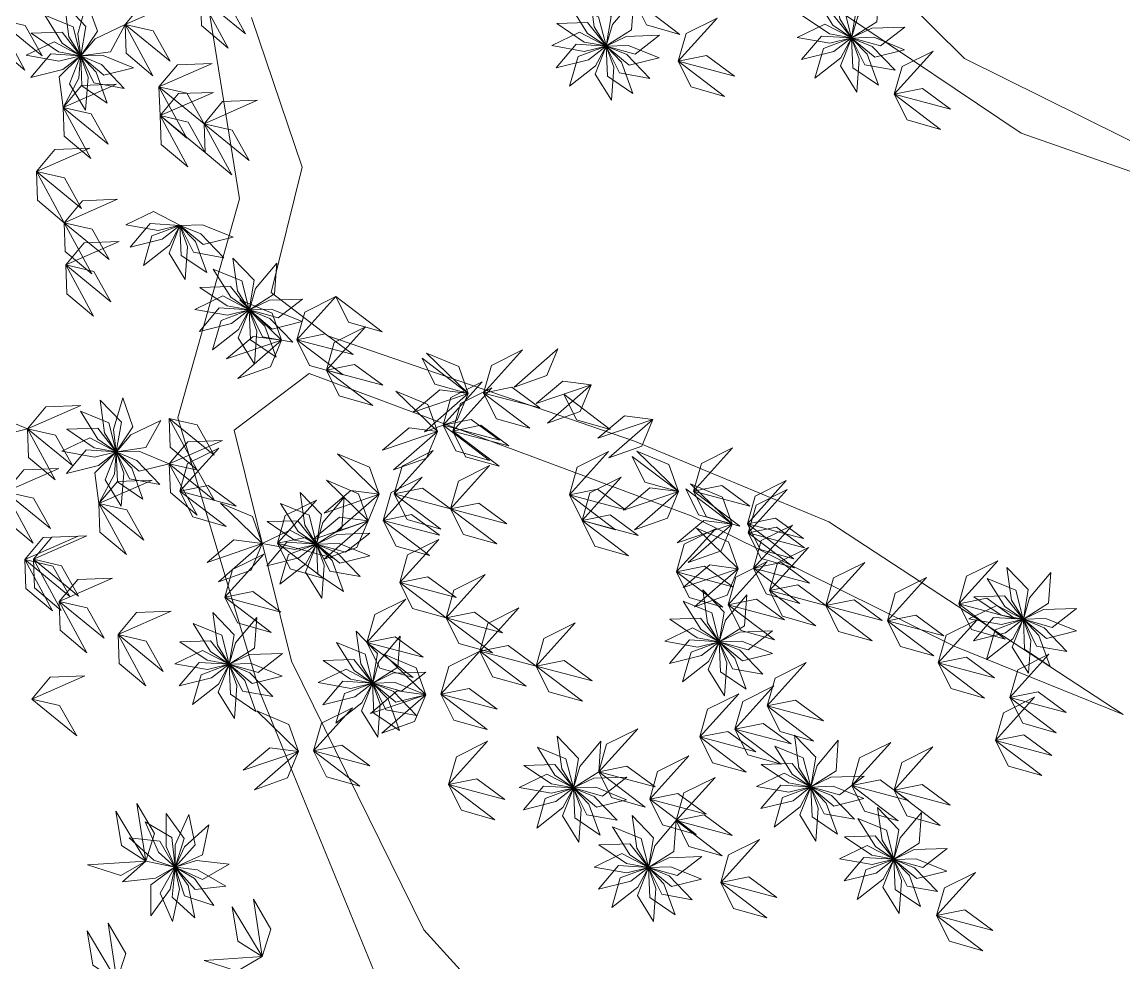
# Model space of a CAD drawing. Header units: inches. Extents: x -173 to 14008, y -3334 to 10368.
# Drawn here: x 6720.6 to 6834.2, y 7886.2 to 7983.3 of the extents above; entities that cross this region are included whole.
import ezdxf

# ---------------------------------------------------------------- set-up
doc = ezdxf.new("R2010")
doc.units = ezdxf.units.IN
doc.header["$MEASUREMENT"] = 0
doc.layers.add('ARREDAMENTO', color=8, linetype='Continuous', lineweight=18)

msp = doc.modelspace()

# ---------------------------------------------------------------- linework, layer by layer
at = {"layer": 'ARREDAMENTO', "linetype": 'Continuous', "lineweight": 0}
for points in [[(6739.04, 7989.53), (6743, 7965.04), (6736.64, 7942.45), (6745.13, 7914.11), (6757.5, 7883.85), (6791.13, 7857.55), (6761.99, 7889.67), (6748.34, 7917.35), (6742.45, 7941.18), (6750.16, 7947.01), (6789.55, 7932.34), (6816.68, 7918.9), (6834.12, 7911.87), (6803.74, 7931.74), (6783.72, 7940.05), (6752.08, 7950.89), (6746.26, 7955.38), (6749.44, 7968.29), (6744.22, 7983.74)], [(6805.47, 7983.98), (6823.57, 7971.8), (6845.53, 7964.14), (6862.28, 7965.5), (6842.29, 7967.35), (6817.74, 7979.51), (6808.03, 7989.15)]]:
    msp.add_lwpolyline(points, dxfattribs=at)
at = {"layer": 'ARREDAMENTO', "lineweight": 0}
for points in [[(6804.4, 7986.96), (6804.88, 7983.59), (6806.09, 7981.63), (6806.61, 7984.67), (6804.4, 7986.96)], [(6731.18, 7983), (6733.09, 7985.27), (6736.68, 7985.41), (6731.18, 7983)], [(6738.97, 7985.85), (6741.86, 7985.19), (6743.62, 7982.06), (6738.97, 7985.85)], [(6738.97, 7985.85), (6739.08, 7982.89), (6741.83, 7980.58), (6738.97, 7985.85)], [(6779.1, 7986.12), (6779.57, 7982.75), (6780.79, 7980.79), (6781.3, 7983.83), (6779.1, 7986.12)], [(6783.63, 7985.61), (6781.44, 7983), (6780.79, 7980.79), (6783.4, 7982.44), (6783.63, 7985.61)], [(6783.63, 7985.61), (6784.95, 7982.96), (6788.4, 7981.98), (6783.63, 7985.61)], [(6802.38, 7985.81), (6804.18, 7982.92), (6806.09, 7981.63), (6805.32, 7984.62), (6802.38, 7985.81)], [(6808.94, 7986.45), (6806.74, 7983.84), (6806.1, 7981.62), (6808.71, 7983.28), (6808.94, 7986.45)], [(6724.94, 7985.12), (6725.4, 7981.74), (6726.61, 7979.77), (6727.14, 7982.81), (6724.94, 7985.12)], [(6727.26, 7985.33), (6726.31, 7982.06), (6726.61, 7979.77), (6728.33, 7982.33), (6727.26, 7985.33)], [(6777.07, 7984.98), (6778.88, 7982.09), (6780.79, 7980.79), (6780.02, 7983.78), (6777.07, 7984.98)], [(6718, 7983.56), (6720.89, 7982.9), (6722.65, 7979.77), (6718, 7983.56)], [(6718, 7983.56), (6718.11, 7980.6), (6720.86, 7978.29), (6718, 7983.56)], [(6722.91, 7983.98), (6724.7, 7981.08), (6726.6, 7979.77), (6725.85, 7982.77), (6722.91, 7983.98)], [(6775.69, 7983.1), (6778.51, 7981.2), (6780.78, 7980.79), (6778.87, 7983.2), (6775.69, 7983.1)], [(6788.23, 7979.22), (6789.04, 7982.07), (6792.25, 7983.67), (6788.23, 7979.22)], [(6800.99, 7983.94), (6803.82, 7982.03), (6806.09, 7981.63), (6804.17, 7984.04), (6800.99, 7983.94)], [(6721.52, 7982.11), (6724.33, 7980.19), (6726.6, 7979.77), (6724.7, 7982.2), (6721.52, 7982.11)], [(6731.18, 7983), (6728.11, 7981.52), (6726.62, 7979.77), (6729.67, 7980.2), (6731.18, 7983)], [(6731.18, 7983), (6734.07, 7982.34), (6735.83, 7979.21), (6731.18, 7983)], [(6731.18, 7983), (6731.3, 7980.04), (6734.04, 7977.73), (6731.18, 7983)], [(6775.18, 7980.83), (6778.54, 7980.23), (6780.78, 7980.78), (6778.05, 7982.21), (6775.18, 7980.83)], [(6800.49, 7981.66), (6803.85, 7981.07), (6806.09, 7981.62), (6803.35, 7983.05), (6800.49, 7981.66)], [(6811.59, 7982.74), (6808.18, 7982.62), (6806.1, 7981.62), (6809.07, 7980.79), (6811.59, 7982.74)], [(6721, 7979.84), (6724.36, 7979.23), (6726.6, 7979.77), (6723.87, 7981.21), (6721, 7979.84)], [(6775.65, 7978.54), (6778.96, 7979.37), (6780.78, 7980.78), (6777.7, 7980.97), (6775.65, 7978.54)], [(6786.28, 7981.9), (6782.87, 7981.78), (6780.8, 7980.78), (6783.77, 7979.95), (6786.28, 7981.9)], [(6800.95, 7979.38), (6804.26, 7980.21), (6806.08, 7981.62), (6803.01, 7981.81), (6800.95, 7979.38)], [(6802.31, 7977.48), (6804.99, 7979.58), (6806.08, 7981.62), (6803.19, 7980.54), (6802.31, 7977.48)], [(6806.63, 7976.04), (6806.87, 7979.44), (6806.09, 7981.61), (6804.95, 7978.74), (6806.63, 7976.04)], [(6808.86, 7976.74), (6807.69, 7979.95), (6806.09, 7981.61), (6806.22, 7978.53), (6808.86, 7976.74)], [(6811.57, 7980.41), (6808.41, 7981.69), (6806.1, 7981.61), (6808.48, 7979.65), (6811.57, 7980.41)], [(6810.6, 7978.29), (6808.23, 7980.74), (6806.1, 7981.61), (6807.47, 7978.85), (6810.6, 7978.29)], [(6721.46, 7977.55), (6724.77, 7978.36), (6726.6, 7979.77), (6723.52, 7979.97), (6721.46, 7977.55)], [(6724.81, 7974.46), (6726.42, 7977.46), (6726.6, 7979.76), (6724.39, 7977.61), (6724.81, 7974.46)], [(6727.12, 7974.18), (6727.37, 7977.58), (6726.6, 7979.76), (6725.45, 7976.89), (6727.12, 7974.18)], [(6732.07, 7978.53), (6728.92, 7979.82), (6726.61, 7979.76), (6728.98, 7977.78), (6732.07, 7978.53)], [(6729.35, 7974.88), (6728.2, 7978.08), (6726.61, 7979.76), (6726.72, 7976.67), (6729.35, 7974.88)], [(6731.1, 7976.41), (6728.74, 7978.88), (6726.61, 7979.76), (6727.97, 7976.99), (6731.1, 7976.41)], [(6777, 7976.65), (6779.69, 7978.74), (6780.78, 7980.78), (6777.89, 7979.7), (6777, 7976.65)], [(6781.33, 7975.2), (6781.57, 7978.6), (6780.78, 7980.77), (6779.65, 7977.9), (6781.33, 7975.2)], [(6786.26, 7979.57), (6783.1, 7980.85), (6780.79, 7980.77), (6783.17, 7978.81), (6786.26, 7979.57)], [(6783.55, 7975.9), (6782.38, 7979.11), (6780.79, 7980.77), (6780.92, 7977.69), (6783.55, 7975.9)], [(6785.29, 7977.45), (6782.93, 7979.9), (6780.79, 7980.77), (6782.16, 7978.01), (6785.29, 7977.45)], [(6788.23, 7979.22), (6791.14, 7979.8), (6794.03, 7977.68), (6788.23, 7979.22)], [(6810.5, 7975.82), (6811.31, 7978.67), (6814.52, 7980.27), (6810.5, 7975.82)], [(6734.68, 7976.57), (6736.59, 7978.84), (6740.18, 7978.98), (6734.68, 7976.57)], [(6788.23, 7979.22), (6789.55, 7976.57), (6793.01, 7975.59), (6788.23, 7979.22)], [(6724.81, 7974.46), (6726.71, 7976.73), (6730.3, 7976.86), (6724.81, 7974.46)], [(6734.68, 7976.57), (6737.57, 7975.91), (6739.33, 7972.78), (6734.68, 7976.57)], [(6734.68, 7976.57), (6734.8, 7973.61), (6737.54, 7971.3), (6734.68, 7976.57)], [(6810.5, 7975.82), (6813.41, 7976.41), (6816.3, 7974.28), (6810.5, 7975.82)], [(6734.8, 7973.61), (6736.7, 7975.88), (6740.29, 7976.01), (6734.8, 7973.61)], [(6739.33, 7972.78), (6741.24, 7975.05), (6744.83, 7975.19), (6739.33, 7972.78)], [(6810.5, 7975.82), (6811.82, 7973.17), (6815.28, 7972.19), (6810.5, 7975.82)], [(6724.81, 7974.46), (6727.7, 7973.8), (6729.46, 7970.67), (6724.81, 7974.46)], [(6724.81, 7974.46), (6724.92, 7971.5), (6727.67, 7969.19), (6724.81, 7974.46)], [(6734.8, 7973.61), (6737.69, 7972.95), (6739.45, 7969.82), (6734.8, 7973.61)], [(6734.8, 7973.61), (6734.91, 7970.65), (6737.66, 7968.34), (6734.8, 7973.61)], [(6739.33, 7972.78), (6742.22, 7972.12), (6743.98, 7968.99), (6739.33, 7972.78)], [(6739.33, 7972.78), (6739.45, 7969.82), (6742.19, 7967.51), (6739.33, 7972.78)], [(6722.05, 7967.84), (6723.95, 7970.11), (6727.54, 7970.25), (6722.05, 7967.84)], [(6722.05, 7967.84), (6724.93, 7967.18), (6726.7, 7964.05), (6722.05, 7967.84)], [(6722.05, 7967.84), (6722.16, 7964.88), (6724.91, 7962.57), (6722.05, 7967.84)], [(6724.91, 7962.57), (6726.81, 7964.84), (6730.4, 7964.98), (6724.91, 7962.57)], [(6731.25, 7962.34), (6734.61, 7961.75), (6736.85, 7962.3), (6734.11, 7963.73), (6731.25, 7962.34)], [(6724.91, 7962.57), (6727.8, 7961.91), (6729.56, 7958.78), (6724.91, 7962.57)], [(6724.91, 7962.57), (6725.02, 7959.61), (6727.77, 7957.3), (6724.91, 7962.57)], [(6731.72, 7960.06), (6735.02, 7960.88), (6736.85, 7962.29), (6733.77, 7962.49), (6731.72, 7960.06)], [(6733.07, 7958.16), (6735.76, 7960.26), (6736.85, 7962.29), (6733.95, 7961.22), (6733.07, 7958.16)], [(6737.39, 7956.72), (6737.63, 7960.12), (6736.85, 7962.29), (6735.72, 7959.42), (6737.39, 7956.72)], [(6739.62, 7957.42), (6738.45, 7960.62), (6736.85, 7962.29), (6736.98, 7959.2), (6739.62, 7957.42)], [(6742.33, 7961.08), (6739.17, 7962.36), (6736.86, 7962.29), (6739.24, 7960.32), (6742.33, 7961.08)], [(6741.36, 7958.96), (6738.99, 7961.41), (6736.86, 7962.29), (6738.23, 7959.52), (6741.36, 7958.96)], [(6725.07, 7958.21), (6726.98, 7960.48), (6730.57, 7960.62), (6725.07, 7958.21)], [(6725.07, 7958.21), (6727.96, 7957.55), (6729.72, 7954.42), (6725.07, 7958.21)], [(6725.07, 7958.21), (6725.19, 7955.25), (6727.93, 7952.94), (6725.07, 7958.21)], [(6742.3, 7958.93), (6742.78, 7955.55), (6743.99, 7953.59), (6744.51, 7956.63), (6742.3, 7958.93)], [(6746.83, 7958.41), (6744.64, 7955.8), (6744, 7953.59), (6746.6, 7955.24), (6746.83, 7958.41)], [(6740.28, 7957.78), (6742.08, 7954.89), (6743.99, 7953.59), (6743.22, 7956.58), (6740.28, 7957.78)], [(6738.89, 7955.9), (6741.72, 7954), (6743.99, 7953.59), (6742.07, 7956.01), (6738.89, 7955.9)], [(6738.39, 7953.63), (6741.74, 7953.04), (6743.98, 7953.59), (6741.25, 7955.02), (6738.39, 7953.63)], [(6748.9, 7950.51), (6749.71, 7953.36), (6752.92, 7954.96), (6748.9, 7950.51)], [(6752.92, 7954.96), (6754.24, 7952.31), (6757.69, 7951.33), (6752.92, 7954.96)], [(6738.85, 7951.34), (6742.16, 7952.17), (6743.98, 7953.58), (6740.9, 7953.78), (6738.85, 7951.34)], [(6747.33, 7950.46), (6746.34, 7953.25), (6743.03, 7954.63), (6747.33, 7950.46)], [(6749.48, 7954.7), (6746.08, 7954.58), (6744, 7953.58), (6746.97, 7952.75), (6749.48, 7954.7)], [(6749.46, 7952.37), (6746.3, 7953.65), (6744, 7953.58), (6746.37, 7951.61), (6749.46, 7952.37)], [(6740.21, 7949.45), (6742.89, 7951.55), (6743.98, 7953.58), (6741.09, 7952.5), (6740.21, 7949.45)], [(6744.53, 7948), (6744.77, 7951.4), (6743.99, 7953.57), (6742.85, 7950.71), (6744.53, 7948)], [(6746.75, 7948.71), (6745.59, 7951.91), (6743.99, 7953.57), (6744.12, 7950.49), (6746.75, 7948.71)], [(6748.5, 7950.25), (6746.13, 7952.7), (6744, 7953.57), (6745.37, 7950.81), (6748.5, 7950.25)], [(6751.95, 7947.37), (6752.76, 7950.22), (6755.97, 7951.82), (6751.95, 7947.37)], [(6747.33, 7950.46), (6744.4, 7950.85), (6741.65, 7948.53), (6747.33, 7950.46)], [(6747.33, 7950.46), (6746.19, 7947.72), (6742.81, 7946.52), (6747.33, 7950.46)], [(6748.9, 7950.51), (6751.81, 7951.1), (6754.7, 7948.97), (6748.9, 7950.51)], [(6748.9, 7950.51), (6750.22, 7947.86), (6753.68, 7946.88), (6748.9, 7950.51)], [(6766.58, 7944.96), (6765.59, 7947.75), (6762.28, 7949.13), (6766.58, 7944.96)], [(6768.15, 7945.01), (6768.96, 7947.86), (6772.17, 7949.46), (6768.15, 7945.01)], [(6775.81, 7949.55), (6774.67, 7946.82), (6771.29, 7945.61), (6775.81, 7949.55)], [(6751.95, 7947.37), (6754.86, 7947.95), (6757.75, 7945.83), (6751.95, 7947.37)], [(6761.81, 7948.59), (6763.13, 7945.94), (6766.58, 7944.96), (6761.81, 7948.59)], [(6751.95, 7947.37), (6753.27, 7944.72), (6756.72, 7943.74), (6751.95, 7947.37)], [(6763.98, 7941.7), (6764.79, 7944.55), (6768, 7946.15), (6763.98, 7941.7)], [(6779.26, 7945.85), (6776.33, 7946.24), (6773.58, 7943.93), (6779.26, 7945.85)], [(6779.26, 7945.85), (6778.12, 7943.12), (6774.74, 7941.91), (6779.26, 7945.85)], [(6730.94, 7944.51), (6729.98, 7941.24), (6730.28, 7938.95), (6732, 7941.51), (6730.94, 7944.51)], [(6763.41, 7941.04), (6762.41, 7943.83), (6759.1, 7945.21), (6763.41, 7941.04)], [(6766.58, 7944.96), (6763.64, 7945.35), (6760.9, 7943.03), (6766.58, 7944.96)], [(6766.58, 7944.96), (6765.44, 7942.22), (6762.06, 7941.02), (6766.58, 7944.96)], [(6764.97, 7941.09), (6765.78, 7943.94), (6768.99, 7945.54), (6764.97, 7941.09)], [(6768.15, 7945.01), (6771.06, 7945.6), (6773.95, 7943.47), (6768.15, 7945.01)], [(6768.15, 7945.01), (6769.47, 7942.36), (6772.92, 7941.38), (6768.15, 7945.01)], [(6776.42, 7944.89), (6777.75, 7942.24), (6781.2, 7941.26), (6776.42, 7944.89)], [(6721.12, 7941.32), (6723.03, 7943.59), (6726.61, 7943.73), (6721.12, 7941.32)], [(6728.62, 7944.29), (6729.07, 7940.92), (6730.28, 7938.95), (6730.81, 7941.99), (6728.62, 7944.29)], [(6721.12, 7941.32), (6717.97, 7942.61), (6715.66, 7942.55), (6718.03, 7940.57), (6721.12, 7941.32)], [(6726.58, 7943.15), (6728.38, 7940.26), (6730.28, 7938.95), (6729.52, 7941.94), (6726.58, 7943.15)], [(6735.72, 7942.38), (6738.61, 7941.72), (6740.37, 7938.59), (6735.72, 7942.38)], [(6735.72, 7942.38), (6735.83, 7939.42), (6738.58, 7937.11), (6735.72, 7942.38)], [(6763.98, 7941.7), (6766.89, 7942.29), (6769.78, 7940.16), (6763.98, 7941.7)], [(6785.61, 7942.28), (6782.67, 7942.67), (6779.93, 7940.35), (6785.61, 7942.28)], [(6785.61, 7942.28), (6784.46, 7939.54), (6781.08, 7938.33), (6785.61, 7942.28)], [(6721.12, 7941.32), (6724.01, 7940.66), (6725.77, 7937.53), (6721.12, 7941.32)], [(6721.12, 7941.32), (6721.23, 7938.36), (6723.98, 7936.05), (6721.12, 7941.32)], [(6725.19, 7941.29), (6728.01, 7939.37), (6730.27, 7938.95), (6728.37, 7941.37), (6725.19, 7941.29)], [(6734.86, 7942.18), (6731.79, 7940.7), (6730.29, 7938.94), (6733.34, 7939.38), (6734.86, 7942.18)], [(6763.41, 7941.04), (6760.47, 7941.43), (6757.73, 7939.11), (6763.41, 7941.04)], [(6763.98, 7941.7), (6765.3, 7939.05), (6768.76, 7938.07), (6763.98, 7941.7)], [(6764.97, 7941.09), (6767.88, 7941.68), (6770.77, 7939.55), (6764.97, 7941.09)], [(6764.97, 7941.09), (6766.29, 7938.44), (6769.75, 7937.46), (6764.97, 7941.09)], [(6724.67, 7939.01), (6728.03, 7938.41), (6730.27, 7938.95), (6727.54, 7940.39), (6724.67, 7939.01)], [(6735.75, 7937.71), (6737.65, 7939.98), (6741.24, 7940.11), (6735.75, 7937.71)], [(6763.41, 7941.04), (6762.26, 7938.3), (6758.88, 7937.1), (6763.41, 7941.04)], [(6725.13, 7936.73), (6728.44, 7937.54), (6730.27, 7938.94), (6727.19, 7939.15), (6725.13, 7936.73)], [(6728.48, 7933.63), (6730.09, 7936.64), (6730.27, 7938.94), (6728.06, 7936.79), (6728.48, 7933.63)], [(6730.79, 7933.36), (6731.05, 7936.76), (6730.28, 7938.93), (6729.13, 7936.07), (6730.79, 7933.36)], [(6733.02, 7934.05), (6731.87, 7937.26), (6730.28, 7938.93), (6730.39, 7935.85), (6733.02, 7934.05)], [(6734.77, 7935.59), (6732.41, 7938.05), (6730.28, 7938.93), (6731.64, 7936.16), (6734.77, 7935.59)], [(6735.75, 7937.71), (6732.59, 7939), (6730.29, 7938.94), (6732.65, 7936.96), (6735.75, 7937.71)], [(6736.84, 7934.88), (6737.64, 7937.73), (6740.86, 7939.33), (6736.84, 7934.88)], [(6758.95, 7934.62), (6759.76, 7937.47), (6762.97, 7939.07), (6758.95, 7934.62)], [(6777, 7934.53), (6777.8, 7937.38), (6781.02, 7938.98), (6777, 7934.53)], [(6788.25, 7934.85), (6787.25, 7937.64), (6783.94, 7939.02), (6788.25, 7934.85)], [(6789.81, 7934.9), (6790.62, 7937.76), (6793.83, 7939.36), (6789.81, 7934.9)], [(6789.81, 7934.9), (6790.62, 7937.76), (6793.83, 7939.36), (6789.81, 7934.9)], [(6735.75, 7937.71), (6738.64, 7937.05), (6740.4, 7933.92), (6735.75, 7937.71)], [(6735.75, 7937.71), (6735.86, 7934.74), (6738.61, 7932.43), (6735.75, 7937.71)], [(6757.39, 7934.57), (6756.39, 7937.36), (6753.08, 7938.74), (6757.39, 7934.57)], [(6783.47, 7938.48), (6784.79, 7935.83), (6788.25, 7934.85), (6783.47, 7938.48)], [(6718.84, 7934.82), (6720.75, 7937.09), (6724.34, 7937.22), (6718.84, 7934.82)], [(6764.75, 7933.08), (6765.56, 7935.93), (6768.77, 7937.53), (6764.75, 7933.08)], [(6728.48, 7933.63), (6730.39, 7935.9), (6733.97, 7936.04), (6728.48, 7933.63)], [(6736.84, 7934.88), (6739.74, 7935.47), (6742.63, 7933.34), (6736.84, 7934.88)], [(6756.24, 7931.83), (6755.25, 7934.62), (6751.94, 7936.01), (6756.24, 7931.83)], [(6757.81, 7931.88), (6758.62, 7934.74), (6761.83, 7936.34), (6757.81, 7931.88)], [(6778.32, 7931.87), (6779.12, 7934.72), (6782.34, 7936.32), (6778.32, 7931.87)], [(6793.79, 7931.49), (6792.79, 7934.28), (6789.48, 7935.66), (6793.79, 7931.49)], [(6789.81, 7934.9), (6792.72, 7935.49), (6795.61, 7933.36), (6789.81, 7934.9)], [(6789.81, 7934.9), (6792.72, 7935.49), (6795.61, 7933.36), (6789.81, 7934.9)], [(6795.35, 7931.54), (6796.16, 7934.39), (6799.37, 7935.99), (6795.35, 7931.54)], [(6718.84, 7934.82), (6721.73, 7934.16), (6723.49, 7931.03), (6718.84, 7934.82)], [(6718.84, 7934.82), (6718.96, 7931.85), (6721.7, 7929.54), (6718.84, 7934.82)], [(6736.84, 7934.88), (6738.16, 7932.23), (6741.61, 7931.25), (6736.84, 7934.88)], [(6749.25, 7934.77), (6749.72, 7931.4), (6750.94, 7929.44), (6751.45, 7932.48), (6749.25, 7934.77)], [(6757.39, 7934.57), (6754.45, 7934.96), (6751.71, 7932.64), (6757.39, 7934.57)], [(6757.39, 7934.57), (6756.24, 7931.83), (6752.86, 7930.63), (6757.39, 7934.57)], [(6758.95, 7934.62), (6761.86, 7935.21), (6764.75, 7933.08), (6758.95, 7934.62)], [(6758.95, 7934.62), (6760.27, 7931.97), (6763.73, 7930.99), (6758.95, 7934.62)], [(6777, 7934.53), (6779.9, 7935.11), (6782.79, 7932.98), (6777, 7934.53)], [(6777, 7934.53), (6778.32, 7931.87), (6781.77, 7930.89), (6777, 7934.53)], [(6788.25, 7934.85), (6785.31, 7935.24), (6782.57, 7932.92), (6788.25, 7934.85)], [(6788.25, 7934.85), (6787.11, 7932.11), (6783.73, 7930.91), (6788.25, 7934.85)], [(6789.01, 7935.12), (6790.33, 7932.46), (6793.79, 7931.49), (6789.01, 7935.12)], [(6789.81, 7934.9), (6791.13, 7932.25), (6794.59, 7931.27), (6789.81, 7934.9)], [(6789.81, 7934.9), (6791.13, 7932.25), (6794.59, 7931.27), (6789.81, 7934.9)], [(6795.44, 7930.6), (6796.25, 7933.46), (6799.46, 7935.05), (6795.44, 7930.6)], [(6728.48, 7933.63), (6731.37, 7932.97), (6733.13, 7929.85), (6728.48, 7933.63)], [(6728.48, 7933.63), (6728.59, 7930.67), (6731.34, 7928.36), (6728.48, 7933.63)], [(6745.33, 7929.48), (6744.33, 7932.27), (6741.02, 7933.65), (6745.33, 7929.48)], [(6746.9, 7929.53), (6747.7, 7932.38), (6750.92, 7933.98), (6746.9, 7929.53)], [(6747.22, 7933.63), (6749.02, 7930.74), (6750.93, 7929.44), (6750.17, 7932.43), (6747.22, 7933.63)], [(6753.78, 7934.26), (6751.59, 7931.65), (6750.94, 7929.43), (6753.55, 7931.09), (6753.78, 7934.26)], [(6764.75, 7933.08), (6767.65, 7933.66), (6770.54, 7931.54), (6764.75, 7933.08)], [(6756.24, 7931.83), (6753.31, 7932.22), (6750.56, 7929.91), (6756.24, 7931.83)], [(6757.81, 7931.88), (6760.72, 7932.47), (6763.61, 7930.34), (6757.81, 7931.88)], [(6764.75, 7933.08), (6766.07, 7930.42), (6769.52, 7929.45), (6764.75, 7933.08)], [(6778.32, 7931.87), (6781.22, 7932.46), (6784.11, 7930.33), (6778.32, 7931.87)], [(6795.35, 7931.54), (6798.26, 7932.12), (6801.15, 7930), (6795.35, 7931.54)], [(6745.33, 7929.48), (6748.69, 7928.88), (6750.93, 7929.43), (6748.19, 7930.86), (6745.33, 7929.48)], [(6745.83, 7931.75), (6748.66, 7929.85), (6750.93, 7929.44), (6749.01, 7931.85), (6745.83, 7931.75)], [(6756.24, 7931.83), (6755.1, 7929.1), (6751.72, 7927.89), (6756.24, 7931.83)], [(6757.81, 7931.88), (6759.13, 7929.23), (6762.59, 7928.25), (6757.81, 7931.88)], [(6778.32, 7931.87), (6779.64, 7929.22), (6783.09, 7928.24), (6778.32, 7931.87)], [(6788.04, 7926.57), (6788.85, 7929.42), (6792.06, 7931.02), (6788.04, 7926.57)], [(6793.79, 7931.49), (6790.85, 7931.88), (6788.11, 7929.56), (6793.79, 7931.49)], [(6793.79, 7931.49), (6792.64, 7928.75), (6789.26, 7927.55), (6793.79, 7931.49)], [(6794.41, 7926.89), (6793.41, 7929.68), (6790.1, 7931.07), (6794.41, 7926.89)], [(6795.35, 7931.54), (6796.67, 7928.89), (6800.13, 7927.91), (6795.35, 7931.54)], [(6795.44, 7930.6), (6798.35, 7931.19), (6801.24, 7929.06), (6795.44, 7930.6)], [(6795.98, 7926.94), (6796.78, 7929.8), (6800, 7931.4), (6795.98, 7926.94)], [(6720.85, 7927.83), (6722.75, 7930.1), (6726.34, 7930.24), (6720.85, 7927.83)], [(6721.75, 7927.87), (6723.65, 7930.14), (6727.24, 7930.28), (6721.75, 7927.87)], [(6745.33, 7929.48), (6742.39, 7929.87), (6739.65, 7927.55), (6745.33, 7929.48)], [(6746.9, 7929.53), (6749.8, 7930.11), (6752.69, 7927.99), (6746.9, 7929.53)], [(6756.43, 7930.55), (6753.02, 7930.43), (6750.94, 7929.43), (6753.91, 7928.6), (6756.43, 7930.55)], [(6759.52, 7925.47), (6760.32, 7928.32), (6763.54, 7929.92), (6759.52, 7925.47)], [(6795.44, 7930.6), (6796.76, 7927.95), (6800.22, 7926.97), (6795.44, 7930.6)], [(6745.33, 7929.48), (6744.19, 7926.74), (6740.81, 7925.53), (6745.33, 7929.48)], [(6745.8, 7927.19), (6749.1, 7928.02), (6750.93, 7929.43), (6747.85, 7929.62), (6745.8, 7927.19)], [(6746.9, 7929.53), (6748.22, 7926.87), (6751.67, 7925.9), (6746.9, 7929.53)], [(6747.15, 7925.3), (6749.84, 7927.39), (6750.93, 7929.43), (6748.04, 7928.35), (6747.15, 7925.3)], [(6751.48, 7923.85), (6751.71, 7927.25), (6750.93, 7929.42), (6749.8, 7926.55), (6751.48, 7923.85)], [(6756.41, 7928.22), (6753.25, 7929.5), (6750.94, 7929.42), (6753.32, 7927.46), (6756.41, 7928.22)], [(6753.7, 7924.55), (6752.53, 7927.76), (6750.94, 7929.42), (6751.06, 7926.34), (6753.7, 7924.55)], [(6755.44, 7926.1), (6753.07, 7928.55), (6750.94, 7929.42), (6752.31, 7926.66), (6755.44, 7926.1)], [(6797.65, 7924.64), (6798.45, 7927.49), (6801.67, 7929.09), (6797.65, 7924.64)], [(6720.85, 7927.83), (6723.74, 7927.17), (6725.5, 7924.04), (6720.85, 7927.83)], [(6720.85, 7927.83), (6720.96, 7924.87), (6723.71, 7922.56), (6720.85, 7927.83)], [(6721.75, 7927.87), (6724.64, 7927.21), (6726.4, 7924.08), (6721.75, 7927.87)], [(6721.75, 7927.87), (6721.86, 7924.91), (6724.61, 7922.6), (6721.75, 7927.87)], [(6741.47, 7923.95), (6742.27, 7926.8), (6745.49, 7928.4), (6741.47, 7923.95)], [(6793.38, 7923.18), (6794.18, 7926.03), (6797.39, 7927.63), (6793.38, 7923.18)], [(6795.98, 7926.94), (6798.88, 7927.53), (6801.77, 7925.4), (6795.98, 7926.94)], [(6803.44, 7923.1), (6804.25, 7925.95), (6807.46, 7927.55), (6803.44, 7923.1)], [(6817.15, 7923.27), (6817.96, 7926.12), (6821.17, 7927.72), (6817.15, 7923.27)], [(6788.04, 7926.57), (6790.95, 7927.16), (6793.84, 7925.03), (6788.04, 7926.57)], [(6788.04, 7926.57), (6789.36, 7923.92), (6792.82, 7922.94), (6788.04, 7926.57)], [(6794.41, 7926.89), (6791.47, 7927.28), (6788.73, 7924.97), (6794.41, 7926.89)], [(6794.41, 7926.89), (6793.27, 7924.16), (6789.89, 7922.95), (6794.41, 7926.89)], [(6795.98, 7926.94), (6797.3, 7924.29), (6800.75, 7923.31), (6795.98, 7926.94)], [(6822.12, 7927.03), (6822.59, 7923.65), (6823.81, 7921.69), (6824.32, 7924.74), (6822.12, 7927.03)], [(6826.65, 7926.52), (6824.46, 7923.91), (6823.81, 7921.69), (6826.42, 7923.34), (6826.65, 7926.52)], [(6724.39, 7923.52), (6726.3, 7925.78), (6729.89, 7925.92), (6724.39, 7923.52)], [(6759.52, 7925.47), (6762.42, 7926.05), (6765.31, 7923.93), (6759.52, 7925.47)], [(6759.52, 7925.47), (6760.84, 7922.81), (6764.29, 7921.84), (6759.52, 7925.47)], [(6764.29, 7921.84), (6765.1, 7924.69), (6768.31, 7926.29), (6764.29, 7921.84)], [(6797.65, 7924.64), (6800.55, 7925.22), (6803.44, 7923.1), (6797.65, 7924.64)], [(6809.81, 7921.53), (6810.61, 7924.38), (6813.83, 7925.98), (6809.81, 7921.53)], [(6820.09, 7925.88), (6821.9, 7922.99), (6823.8, 7921.69), (6823.04, 7924.68), (6820.09, 7925.88)], [(6741.47, 7923.95), (6744.37, 7924.53), (6747.26, 7922.41), (6741.47, 7923.95)], [(6790.76, 7924.71), (6791.24, 7921.33), (6792.45, 7919.37), (6792.97, 7922.42), (6790.76, 7924.71)], [(6795.3, 7924.2), (6793.1, 7921.58), (6792.46, 7919.37), (6795.07, 7921.02), (6795.3, 7924.2)], [(6797.65, 7924.64), (6798.97, 7921.99), (6802.42, 7921.01), (6797.65, 7924.64)], [(6818.7, 7924.01), (6821.53, 7922.1), (6823.8, 7921.69), (6821.88, 7924.11), (6818.7, 7924.01)], [(6724.39, 7923.52), (6727.28, 7922.85), (6729.04, 7919.73), (6724.39, 7923.52)], [(6724.39, 7923.52), (6724.51, 7920.55), (6727.25, 7918.24), (6724.39, 7923.52)], [(6741.47, 7923.95), (6742.79, 7921.3), (6746.24, 7920.32), (6741.47, 7923.95)], [(6756.13, 7919.3), (6756.93, 7922.16), (6760.15, 7923.76), (6756.13, 7919.3)], [(6788.74, 7923.56), (6790.54, 7920.67), (6792.45, 7919.37), (6791.68, 7922.36), (6788.74, 7923.56)], [(6793.38, 7923.18), (6796.28, 7923.76), (6799.17, 7921.64), (6793.38, 7923.18)], [(6793.38, 7923.18), (6794.7, 7920.53), (6798.15, 7919.55), (6793.38, 7923.18)], [(6803.44, 7923.1), (6806.35, 7923.68), (6809.24, 7921.55), (6803.44, 7923.1)], [(6803.44, 7923.1), (6804.76, 7920.44), (6808.22, 7919.47), (6803.44, 7923.1)], [(6817.15, 7923.27), (6820.06, 7923.86), (6822.95, 7921.73), (6817.15, 7923.27)], [(6817.15, 7923.27), (6818.47, 7920.62), (6821.93, 7919.64), (6817.15, 7923.27)], [(6818.2, 7921.73), (6821.56, 7921.14), (6823.8, 7921.69), (6821.06, 7923.12), (6818.2, 7921.73)], [(6730.46, 7920.1), (6732.37, 7922.37), (6735.95, 7922.51), (6730.46, 7920.1)], [(6740.23, 7922.39), (6740.71, 7919.01), (6741.92, 7917.05), (6742.44, 7920.09), (6740.23, 7922.39)], [(6744.76, 7921.87), (6742.57, 7919.26), (6741.93, 7917.05), (6744.53, 7918.7), (6744.76, 7921.87)], [(6764.29, 7921.84), (6767.2, 7922.42), (6770.09, 7920.3), (6764.29, 7921.84)], [(6764.29, 7921.84), (6765.61, 7919.18), (6769.06, 7918.21), (6764.29, 7921.84)], [(6767.77, 7918.4), (6768.58, 7921.25), (6771.79, 7922.85), (6767.77, 7918.4)], [(6787.35, 7921.69), (6790.18, 7919.78), (6792.45, 7919.37), (6790.53, 7921.79), (6787.35, 7921.69)], [(6809.81, 7921.53), (6812.71, 7922.11), (6815.6, 7919.99), (6809.81, 7921.53)], [(6818.67, 7919.45), (6821.97, 7920.27), (6823.8, 7921.69), (6820.72, 7921.88), (6818.67, 7919.45)], [(6829.3, 7922.81), (6825.89, 7922.69), (6823.81, 7921.68), (6826.78, 7920.85), (6829.3, 7922.81)], [(6738.2, 7921.24), (6740.01, 7918.35), (6741.92, 7917.05), (6741.15, 7920.04), (6738.2, 7921.24)], [(6773.57, 7916.86), (6774.37, 7919.71), (6777.59, 7921.31), (6773.57, 7916.86)], [(6786.85, 7919.41), (6790.21, 7918.82), (6792.45, 7919.37), (6789.71, 7920.8), (6786.85, 7919.41)], [(6809.81, 7921.53), (6811.13, 7918.88), (6814.58, 7917.9), (6809.81, 7921.53)], [(6815.04, 7917.19), (6815.85, 7920.04), (6819.06, 7921.64), (6815.04, 7917.19)], [(6820.02, 7917.55), (6822.71, 7919.65), (6823.8, 7921.68), (6820.91, 7920.61), (6820.02, 7917.55)], [(6824.35, 7916.11), (6824.58, 7919.51), (6823.8, 7921.68), (6822.67, 7918.81), (6824.35, 7916.11)], [(6829.28, 7920.48), (6826.12, 7921.75), (6823.81, 7921.68), (6826.19, 7919.71), (6829.28, 7920.48)], [(6826.57, 7916.81), (6825.4, 7920.01), (6823.81, 7921.68), (6823.93, 7918.59), (6826.57, 7916.81)], [(6828.31, 7918.35), (6825.94, 7920.81), (6823.81, 7921.68), (6825.18, 7918.91), (6828.31, 7918.35)], [(6730.46, 7920.1), (6733.35, 7919.44), (6735.11, 7916.31), (6730.46, 7920.1)], [(6730.46, 7920.1), (6730.57, 7917.14), (6733.32, 7914.83), (6730.46, 7920.1)], [(6755.02, 7920.45), (6755.5, 7917.08), (6756.71, 7915.11), (6757.23, 7918.16), (6755.02, 7920.45)], [(6756.13, 7919.3), (6759.03, 7919.89), (6761.92, 7917.76), (6756.13, 7919.3)], [(6759.55, 7919.94), (6757.36, 7917.33), (6756.72, 7915.11), (6759.32, 7916.76), (6759.55, 7919.94)], [(6787.31, 7917.13), (6790.62, 7917.95), (6792.44, 7919.37), (6789.37, 7919.56), (6787.31, 7917.13)], [(6797.94, 7920.49), (6794.54, 7920.37), (6792.46, 7919.36), (6795.43, 7918.53), (6797.94, 7920.49)], [(6736.32, 7917.09), (6739.67, 7916.5), (6741.91, 7917.05), (6739.18, 7918.48), (6736.32, 7917.09)], [(6736.82, 7919.36), (6739.64, 7917.46), (6741.91, 7917.05), (6740, 7919.47), (6736.82, 7919.36)], [(6753, 7919.3), (6754.8, 7916.41), (6756.71, 7915.11), (6755.94, 7918.1), (6753, 7919.3)], [(6756.13, 7919.3), (6757.45, 7916.65), (6760.9, 7915.67), (6756.13, 7919.3)], [(6763.75, 7913.95), (6764.56, 7916.8), (6767.77, 7918.4), (6763.75, 7913.95)], [(6767.77, 7918.4), (6770.68, 7918.99), (6773.57, 7916.86), (6767.77, 7918.4)], [(6767.77, 7918.4), (6769.09, 7915.75), (6772.55, 7914.77), (6767.77, 7918.4)], [(6788.67, 7915.23), (6791.35, 7917.33), (6792.44, 7919.36), (6789.55, 7918.29), (6788.67, 7915.23)], [(6792.99, 7913.79), (6793.23, 7917.19), (6792.45, 7919.36), (6791.31, 7916.49), (6792.99, 7913.79)], [(6795.22, 7914.49), (6794.05, 7917.69), (6792.45, 7919.36), (6792.58, 7916.27), (6795.22, 7914.49)], [(6797.93, 7918.16), (6794.77, 7919.43), (6792.46, 7919.36), (6794.84, 7917.39), (6797.93, 7918.16)], [(6796.96, 7916.03), (6794.59, 7918.49), (6792.46, 7919.36), (6793.83, 7916.59), (6796.96, 7916.03)], [(6736.78, 7914.81), (6740.09, 7915.63), (6741.91, 7917.04), (6738.83, 7917.24), (6736.78, 7914.81)], [(6747.41, 7918.16), (6744.01, 7918.04), (6741.93, 7917.04), (6744.9, 7916.21), (6747.41, 7918.16)], [(6751.61, 7917.43), (6754.44, 7915.52), (6756.71, 7915.11), (6754.79, 7917.53), (6751.61, 7917.43)], [(6762.19, 7913.9), (6761.19, 7916.69), (6757.88, 7918.07), (6762.19, 7913.9)], [(6773.57, 7916.86), (6776.47, 7917.44), (6779.36, 7915.32), (6773.57, 7916.86)], [(6815.04, 7917.19), (6817.95, 7917.77), (6820.84, 7915.65), (6815.04, 7917.19)], [(6822.43, 7913.62), (6823.23, 7916.47), (6826.45, 7918.07), (6822.43, 7913.62)], [(6738.14, 7912.91), (6740.82, 7915.01), (6741.91, 7917.04), (6739.02, 7915.97), (6738.14, 7912.91)], [(6742.46, 7911.46), (6742.7, 7914.86), (6741.92, 7917.03), (6740.78, 7914.17), (6742.46, 7911.46)], [(6746.43, 7913.71), (6744.06, 7916.16), (6741.92, 7917.04), (6743.3, 7914.27), (6746.43, 7913.71)], [(6744.68, 7912.17), (6743.52, 7915.37), (6741.92, 7917.03), (6742.05, 7913.95), (6744.68, 7912.17)], [(6747.39, 7915.83), (6744.23, 7917.11), (6741.93, 7917.04), (6744.3, 7915.07), (6747.39, 7915.83)], [(6751.11, 7915.15), (6754.46, 7914.56), (6756.7, 7915.11), (6753.97, 7916.54), (6751.11, 7915.15)], [(6762.2, 7916.23), (6758.8, 7916.11), (6756.72, 7915.1), (6759.69, 7914.27), (6762.2, 7916.23)], [(6773.57, 7916.86), (6774.89, 7914.2), (6778.34, 7913.23), (6773.57, 7916.86)], [(6797.4, 7912.76), (6798.21, 7915.61), (6801.42, 7917.21), (6797.4, 7912.76)], [(6815.04, 7917.19), (6816.37, 7914.53), (6819.82, 7913.56), (6815.04, 7917.19)], [(6721.56, 7913.46), (6723.46, 7915.72), (6727.05, 7915.86), (6721.56, 7913.46)], [(6751.57, 7912.87), (6754.88, 7913.69), (6756.7, 7915.11), (6753.63, 7915.3), (6751.57, 7912.87)], [(6752.93, 7910.97), (6755.61, 7913.07), (6756.7, 7915.1), (6753.81, 7914.03), (6752.93, 7910.97)], [(6757.25, 7909.53), (6757.49, 7912.93), (6756.71, 7915.1), (6755.57, 7912.23), (6757.25, 7909.53)], [(6759.48, 7910.23), (6758.31, 7913.43), (6756.71, 7915.1), (6756.84, 7912.02), (6759.48, 7910.23)], [(6762.19, 7913.9), (6759.02, 7915.17), (6756.72, 7915.1), (6759.1, 7913.13), (6762.19, 7913.9)], [(6761.22, 7911.77), (6758.85, 7914.23), (6756.72, 7915.1), (6758.09, 7912.33), (6761.22, 7911.77)], [(6762.19, 7913.9), (6759.25, 7914.29), (6756.5, 7911.97), (6762.19, 7913.9)], [(6762.19, 7913.9), (6761.04, 7911.16), (6757.66, 7909.95), (6762.19, 7913.9)], [(6763.75, 7913.95), (6766.66, 7914.53), (6769.55, 7912.41), (6763.75, 7913.95)], [(6763.75, 7913.95), (6765.07, 7911.29), (6768.53, 7910.32), (6763.75, 7913.95)], [(6790.45, 7909.55), (6791.25, 7912.4), (6794.47, 7914), (6790.45, 7909.55)], [(6794.07, 7910.37), (6794.88, 7913.22), (6798.09, 7914.82), (6794.07, 7910.37)], [(6822.43, 7913.62), (6825.33, 7914.2), (6828.22, 7912.08), (6822.43, 7913.62)], [(6721.56, 7913.46), (6724.44, 7912.79), (6726.21, 7909.67), (6721.56, 7913.46)], [(6797.4, 7912.76), (6800.31, 7913.34), (6803.2, 7911.21), (6797.4, 7912.76)], [(6797.4, 7912.76), (6798.73, 7910.1), (6802.18, 7909.13), (6797.4, 7912.76)], [(6820.95, 7909.19), (6821.75, 7912.04), (6824.97, 7913.64), (6820.95, 7909.19)], [(6822.43, 7913.62), (6823.75, 7910.97), (6827.2, 7909.99), (6822.43, 7913.62)], [(6749.06, 7908.05), (6748.07, 7910.85), (6744.76, 7912.23), (6749.06, 7908.05)], [(6750.63, 7908.11), (6751.44, 7910.96), (6754.65, 7912.56), (6750.63, 7908.11)], [(6794.07, 7910.37), (6796.98, 7910.95), (6799.87, 7908.83), (6794.07, 7910.37)], [(6775.73, 7909.64), (6776.21, 7906.26), (6777.42, 7904.3), (6777.94, 7907.34), (6775.73, 7909.64)], [(6780.03, 7905.95), (6780.84, 7908.8), (6784.05, 7910.4), (6780.03, 7905.95)], [(6790.45, 7909.55), (6793.35, 7910.13), (6796.24, 7908.01), (6790.45, 7909.55)], [(6790.45, 7909.55), (6791.77, 7906.89), (6795.22, 7905.92), (6790.45, 7909.55)], [(6794.07, 7910.37), (6795.39, 7907.71), (6798.84, 7906.74), (6794.07, 7910.37)], [(6800.2, 7909.74), (6800.67, 7906.37), (6801.89, 7904.41), (6802.4, 7907.45), (6800.2, 7909.74)], [(6820.95, 7909.19), (6823.85, 7909.78), (6826.74, 7907.65), (6820.95, 7909.19)], [(6749.06, 7908.05), (6746.12, 7908.44), (6743.38, 7906.13), (6749.06, 7908.05)], [(6750.63, 7908.11), (6753.54, 7908.69), (6756.43, 7906.56), (6750.63, 7908.11)], [(6764.55, 7904.65), (6765.36, 7907.5), (6768.57, 7909.1), (6764.55, 7904.65)], [(6773.71, 7908.49), (6775.51, 7905.6), (6777.42, 7904.3), (6776.65, 7907.29), (6773.71, 7908.49)], [(6780.26, 7909.12), (6778.07, 7906.51), (6777.43, 7904.3), (6780.03, 7905.95), (6780.26, 7909.12)], [(6798.17, 7908.59), (6799.98, 7905.7), (6801.89, 7904.41), (6801.12, 7907.39), (6798.17, 7908.59)], [(6804.73, 7909.23), (6802.54, 7906.62), (6801.9, 7904.4), (6804.5, 7906.06), (6804.73, 7909.23)], [(6806.12, 7904.54), (6806.93, 7907.39), (6810.14, 7908.99), (6806.12, 7904.54)], [(6810.48, 7904.06), (6811.28, 7906.92), (6814.49, 7908.52), (6810.48, 7904.06)], [(6820.95, 7909.19), (6822.27, 7906.54), (6825.72, 7905.56), (6820.95, 7909.19)], [(6749.06, 7908.05), (6747.92, 7905.32), (6744.54, 7904.11), (6749.06, 7908.05)], [(6750.63, 7908.11), (6751.95, 7905.45), (6755.4, 7904.48), (6750.63, 7908.11)], [(6785.29, 7903.14), (6786.1, 7906), (6789.31, 7907.6), (6785.29, 7903.14)], [(6772.32, 7906.61), (6775.15, 7904.71), (6777.42, 7904.3), (6775.5, 7906.72), (6772.32, 7906.61)], [(6780.03, 7905.95), (6782.94, 7906.53), (6785.83, 7904.41), (6780.03, 7905.95)], [(6780.03, 7905.95), (6781.36, 7903.3), (6784.81, 7902.32), (6780.03, 7905.95)], [(6796.79, 7906.72), (6799.61, 7904.81), (6801.88, 7904.4), (6799.97, 7906.82), (6796.79, 7906.72)], [(6764.55, 7904.65), (6767.46, 7905.24), (6770.35, 7903.11), (6764.55, 7904.65)], [(6771.82, 7904.34), (6775.17, 7903.75), (6777.41, 7904.3), (6774.68, 7905.73), (6771.82, 7904.34)], [(6782.91, 7905.41), (6779.51, 7905.29), (6777.43, 7904.29), (6780.4, 7903.46), (6782.91, 7905.41)], [(6788, 7900.93), (6788.8, 7903.78), (6792.02, 7905.38), (6788, 7900.93)], [(6796.28, 7904.44), (6799.64, 7903.85), (6801.88, 7904.4), (6799.15, 7905.83), (6796.28, 7904.44)], [(6807.38, 7905.52), (6803.97, 7905.4), (6801.9, 7904.4), (6804.87, 7903.57), (6807.38, 7905.52)], [(6806.12, 7904.54), (6809.03, 7905.13), (6811.92, 7903), (6806.12, 7904.54)], [(6764.55, 7904.65), (6765.87, 7902), (6769.32, 7901.02), (6764.55, 7904.65)], [(6772.28, 7902.05), (6775.59, 7902.88), (6777.41, 7904.29), (6774.33, 7904.49), (6772.28, 7902.05)], [(6773.64, 7900.16), (6776.32, 7902.26), (6777.41, 7904.29), (6774.52, 7903.21), (6773.64, 7900.16)], [(6777.96, 7898.71), (6778.2, 7902.11), (6777.42, 7904.28), (6776.28, 7901.42), (6777.96, 7898.71)], [(6780.18, 7899.42), (6779.02, 7902.62), (6777.42, 7904.28), (6777.55, 7901.2), (6780.18, 7899.42)], [(6782.89, 7903.08), (6779.73, 7904.36), (6777.43, 7904.29), (6779.81, 7902.32), (6782.89, 7903.08)], [(6781.93, 7900.96), (6779.56, 7903.41), (6777.43, 7904.28), (6778.8, 7901.52), (6781.93, 7900.96)], [(6785.29, 7903.14), (6788.2, 7903.73), (6791.09, 7901.6), (6785.29, 7903.14)], [(6796.75, 7902.16), (6800.06, 7902.98), (6801.88, 7904.4), (6798.8, 7904.59), (6796.75, 7902.16)], [(6798.1, 7900.26), (6800.79, 7902.36), (6801.88, 7904.39), (6798.99, 7903.32), (6798.1, 7900.26)], [(6802.43, 7898.82), (6802.67, 7902.22), (6801.89, 7904.39), (6800.75, 7901.52), (6802.43, 7898.82)], [(6804.65, 7899.52), (6803.49, 7902.72), (6801.89, 7904.39), (6802.02, 7901.31), (6804.65, 7899.52)], [(6806.4, 7901.07), (6804.03, 7903.52), (6801.89, 7904.39), (6803.26, 7901.63), (6806.4, 7901.07)], [(6807.36, 7903.19), (6804.2, 7904.46), (6801.9, 7904.39), (6804.27, 7902.43), (6807.36, 7903.19)], [(6806.12, 7904.54), (6807.44, 7901.89), (6810.9, 7900.91), (6806.12, 7904.54)], [(6810.48, 7904.06), (6813.38, 7904.65), (6816.27, 7902.52), (6810.48, 7904.06)], [(6810.48, 7904.06), (6811.8, 7901.41), (6815.25, 7900.43), (6810.48, 7904.06)], [(6733.31, 7896.75), (6734.21, 7899.58), (6732.41, 7902.68), (6733.31, 7896.75)], [(6785.29, 7903.14), (6786.61, 7900.49), (6790.07, 7899.51), (6785.29, 7903.14)], [(6733.31, 7896.75), (6730.82, 7898.36), (6730.22, 7901.9), (6733.31, 7896.75)], [(6735.42, 7901.65), (6735.41, 7898.24), (6736.34, 7896.13), (6737.28, 7899.07), (6735.42, 7901.65)], [(6737.75, 7901.54), (6736.36, 7898.43), (6736.34, 7896.13), (6738.4, 7898.43), (6737.75, 7901.54)], [(6783.47, 7901.44), (6783.94, 7898.07), (6785.16, 7896.11), (6785.67, 7899.15), (6783.47, 7901.44)], [(6788, 7900.93), (6790.9, 7901.51), (6793.79, 7899.38), (6788, 7900.93)], [(6808.77, 7902.28), (6809.25, 7898.9), (6810.46, 7896.94), (6810.98, 7899.99), (6808.77, 7902.28)], [(6813.3, 7901.77), (6811.11, 7899.15), (6810.47, 7896.94), (6813.07, 7898.59), (6813.3, 7901.77)], [(6733.25, 7900.8), (6734.63, 7897.68), (6736.34, 7896.13), (6736, 7899.2), (6733.25, 7900.8)], [(6739.84, 7900.5), (6737.3, 7898.23), (6736.35, 7896.12), (6739.16, 7897.39), (6739.84, 7900.5)], [(6781.44, 7900.29), (6783.24, 7897.4), (6785.15, 7896.11), (6784.39, 7899.09), (6781.44, 7900.29)], [(6788, 7900.93), (6785.81, 7898.32), (6785.16, 7896.1), (6787.77, 7897.75), (6788, 7900.93)], [(6788, 7900.93), (6789.32, 7898.27), (6792.77, 7897.3), (6788, 7900.93)], [(6806.74, 7901.13), (6808.55, 7898.24), (6810.46, 7896.94), (6809.69, 7899.93), (6806.74, 7901.13)], [(6731.62, 7899.14), (6734.14, 7896.86), (6736.33, 7896.13), (6734.78, 7898.79), (6731.62, 7899.14)], [(6805.36, 7899.26), (6808.18, 7897.35), (6810.45, 7896.94), (6808.54, 7899.36), (6805.36, 7899.26)], [(6780.05, 7898.42), (6782.88, 7896.51), (6785.15, 7896.1), (6783.23, 7898.52), (6780.05, 7898.42)], [(6792.6, 7894.54), (6793.41, 7897.39), (6796.62, 7898.99), (6792.6, 7894.54)], [(6804.86, 7896.98), (6808.21, 7896.39), (6810.45, 7896.94), (6807.72, 7898.37), (6804.86, 7896.98)], [(6815.95, 7898.06), (6812.55, 7897.94), (6810.47, 7896.93), (6813.44, 7896.1), (6815.95, 7898.06)], [(6741.93, 7896.45), (6738.54, 7896.82), (6736.35, 7896.12), (6739.17, 7894.87), (6741.93, 7896.45)], [(6779.55, 7896.14), (6782.91, 7895.55), (6785.15, 7896.1), (6782.41, 7897.53), (6779.55, 7896.14)], [(6790.65, 7897.22), (6787.24, 7897.1), (6785.16, 7896.09), (6788.13, 7895.26), (6790.65, 7897.22)], [(6805.32, 7894.7), (6808.63, 7895.52), (6810.45, 7896.94), (6807.37, 7897.13), (6805.32, 7894.7)], [(6806.68, 7892.8), (6809.36, 7894.9), (6810.45, 7896.93), (6807.56, 7895.86), (6806.68, 7892.8)], [(6811, 7891.36), (6811.24, 7894.76), (6810.46, 7896.93), (6809.32, 7894.06), (6811, 7891.36)], [(6813.22, 7892.06), (6812.06, 7895.26), (6810.46, 7896.93), (6810.59, 7893.84), (6813.22, 7892.06)], [(6814.97, 7893.6), (6812.6, 7896.06), (6810.46, 7896.93), (6811.84, 7894.16), (6814.97, 7893.6)], [(6815.93, 7895.73), (6812.77, 7897), (6810.47, 7896.93), (6812.84, 7894.96), (6815.93, 7895.73)], [(6733.31, 7896.75), (6730.74, 7895.27), (6727.32, 7896.36), (6733.31, 7896.75)], [(6730.93, 7894.63), (6734.32, 7894.98), (6736.33, 7896.12), (6733.31, 7896.75), (6730.93, 7894.63)], [(6733.83, 7891.11), (6735.84, 7893.86), (6736.33, 7896.12), (6733.84, 7894.29), (6733.83, 7891.11)], [(6736.08, 7890.52), (6736.8, 7893.85), (6736.33, 7896.11), (6734.8, 7893.44), (6736.08, 7890.52)], [(6738.38, 7890.9), (6737.68, 7894.24), (6736.34, 7896.11), (6736.03, 7893.04), (6738.38, 7890.9)], [(6740.33, 7892.18), (6738.33, 7894.95), (6736.34, 7896.11), (6737.31, 7893.18), (6740.33, 7892.18)], [(6741.58, 7894.15), (6738.64, 7895.86), (6736.34, 7896.11), (6738.42, 7893.83), (6741.58, 7894.15)], [(6780.02, 7893.86), (6783.32, 7894.68), (6785.15, 7896.1), (6782.07, 7896.29), (6780.02, 7893.86)], [(6781.37, 7891.96), (6784.06, 7894.06), (6785.15, 7896.09), (6782.25, 7895.02), (6781.37, 7891.96)], [(6785.69, 7890.52), (6785.93, 7893.92), (6785.15, 7896.09), (6784.02, 7893.22), (6785.69, 7890.52)], [(6787.92, 7891.22), (6786.75, 7894.42), (6785.15, 7896.09), (6785.28, 7893.01), (6787.92, 7891.22)], [(6790.63, 7894.89), (6787.47, 7896.16), (6785.16, 7896.09), (6787.54, 7894.12), (6790.63, 7894.89)], [(6789.66, 7892.77), (6787.29, 7895.22), (6785.16, 7896.09), (6786.53, 7893.33), (6789.66, 7892.77)], [(6792.6, 7894.54), (6795.51, 7895.12), (6798.4, 7892.99), (6792.6, 7894.54)], [(6792.6, 7894.54), (6793.92, 7891.88), (6797.37, 7890.9), (6792.6, 7894.54)], [(6814.87, 7891.14), (6815.67, 7893.99), (6818.89, 7895.59), (6814.87, 7891.14)], [(6745.32, 7886.9), (6746.22, 7889.72), (6744.43, 7892.83), (6745.32, 7886.9)], [(6745.32, 7886.9), (6742.83, 7888.5), (6742.24, 7892.04), (6745.32, 7886.9)], [(6814.87, 7891.14), (6817.77, 7891.72), (6820.66, 7889.6), (6814.87, 7891.14)], [(6814.87, 7891.14), (6816.19, 7888.48), (6819.64, 7887.51), (6814.87, 7891.14)], [(6730.35, 7884.42), (6731.25, 7887.24), (6729.45, 7890.35), (6730.35, 7884.42)], [(6730.35, 7884.42), (6727.86, 7886.03), (6727.27, 7889.56), (6730.35, 7884.42)], [(6745.32, 7886.9), (6742.76, 7885.41), (6739.34, 7886.5), (6745.32, 7886.9)]]:
    msp.add_lwpolyline(points, dxfattribs=at)

doc.saveas('drawing.dxf')
